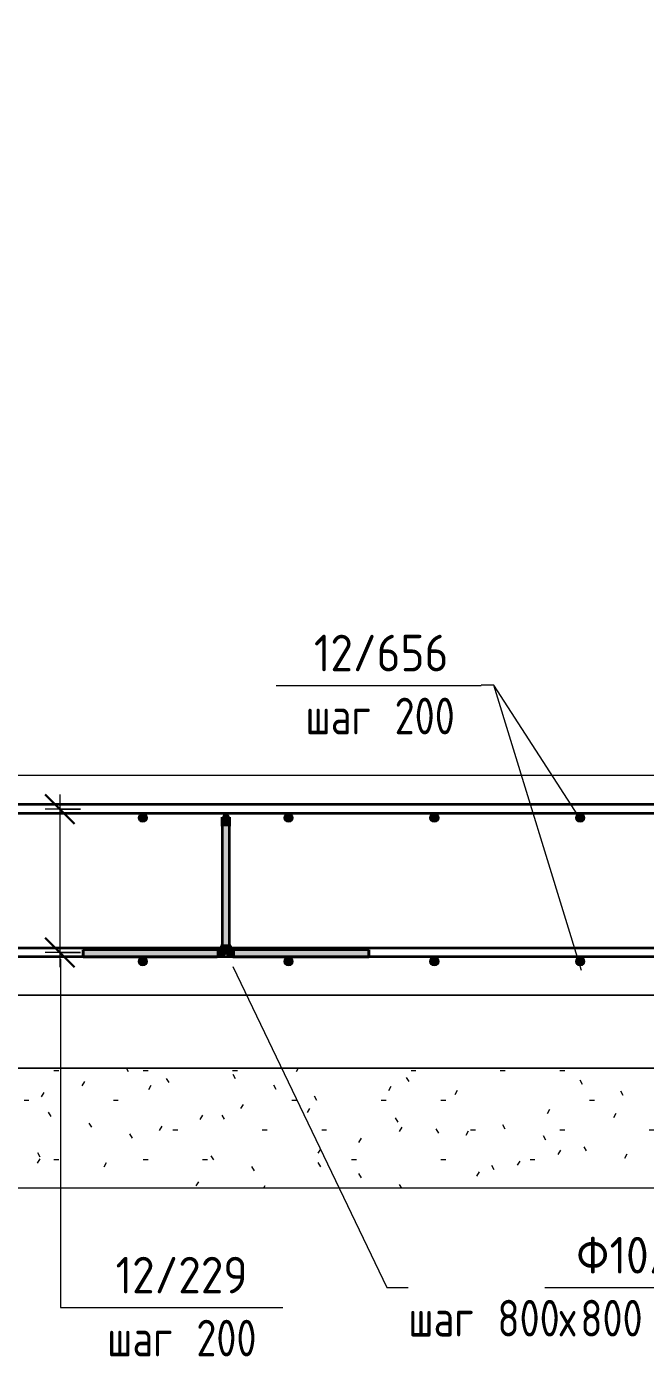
# Model space of a CAD drawing. Header units: millimetres. Extents: x 2384 to 38512, y -3571 to 48684.
# Drawn here: x 8751 to 9595, y -3363 to -1548 of the extents above; entities that cross this region are included whole.
import ezdxf

# ---------------------------------------------------------------- set-up
doc = ezdxf.new("R2010")
doc.units = ezdxf.units.MM
for name, color, linetype, lineweight in [('AA_Dim', 7, 'Continuous', 9), ('AA_Dim-20', 7, 'Continuous', 9), ('AA_Oformlenie', 7, 'Continuous', 9), ('AA_Vinoska', 7, 'Continuous', 9), ('AF_Element', 7, 'Continuous', 20), ('AF_Element_Грунт', 253, 'Continuous', 20), ('AF_Perekritie_Опалубка', 253, 'Continuous', 20), ('KR_Armatura', 7, 'Continuous', 20), ('KR_Armatura_Tonkie', 7, 'Continuous', 20), ('KR_Fundament', 7, 'Continuous', 20)]:
    doc.layers.add(name, color=color, linetype=linetype, lineweight=lineweight)
doc.styles.add('ISOCPEUR_1', font='isocpeur.ttf', dxfattribs={"width": 0.9, "height": 50})
doc.styles.add('ISOCPEUR_2', font='isocpeur.ttf', dxfattribs={"width": 0.8, "height": 50})
doc.dimstyles.new('10_Раскладка_арматуры_с_засечками', dxfattribs={"dimscale": 304.8, "dimtxt": 0.18, "dimasz": 0.131234, "dimexe": 0.065617, "dimexo": 0, "dimgap": 0, "dimtad": 1, "dimdec": 3, "dimrnd": 0.001, "dimdsep": 46, "dimtxsty": 'ISOCPEUR_2', "dimblk1": 'OBLIQUE', "dimblk2": 'OBLIQUE', "dimsah": 1, "dimcen": 0.09, "dimdle": 0.065617, "dimazin": 0, "dimtfac": 1, "dimtdec": 4, "dimtix": 1, "dimtmove": 0, "dimatfit": 3, "dimfxl": 1, "dimtvp": 1, "dimtolj": 1, "dimtzin": 0, "dimlwd": 18, "dimlwe": 18, "dimarcsym": 2})

# ---------------------------------------------------------------- blocks, each defined once
blk = doc.blocks.new('261_Лягушка _НесАрм_РабПлоск_ - 10 А240-3745568-Сечение 2')
at = {"layer": 'KR_Armatura_Tonkie', "lineweight": 35}
for points in [[(4125.1, -2639.5), (4135.1, -2639.5), (4134.9, -2625.7), (4134.4, -2624.5), (4133.6, -2623.5), (4132.1, -2622.5), (4131.4, -2622.2), (4130.1, -2622), (4128.8, -2622.2), (4127.5, -2622.7), (4126.5, -2623.5), (4125.7, -2624.5), (4125.1, -2626.4), (4125.1, -2627.1), (4125.1, -2635.1)], [(4135.1, -2800.5), (4134.9, -2639.5), (4125.1, -2639.5), (4125.2, -2800.5), (4134.9, -2800.5)], [(4117.6, -2818), (4117.6, -2808), (3935.1, -2808.2), (3935.1, -2818), (4116.7, -2818)], [(4117.6, -2818), (4124.3, -2816.7), (4130.1, -2812.7), (4126.3, -2806.7), (4125.1, -2800.5), (4122.6, -2805.9), (4117.6, -2808.2), (4117.6, -2818)], [(4142.6, -2818), (4142.6, -2808), (4137.3, -2805.8), (4134.9, -2800.5), (4125.1, -2800.5), (4126.4, -2807.2), (4130.2, -2812.9), (4135.9, -2816.7), (4142.5, -2818)], [(4325.1, -2818), (4325.1, -2808), (4142.6, -2808.2), (4142.6, -2818), (4250, -2818)]]:
    blk.add_hatch(color=256, dxfattribs=at).paths.add_polyline_path(points)
for p, q in [((4125.1, -2639.5), (4125.1, -2800.5)), ((4125.1, -2639.5), (4125.1, -2800.5)), ((4135.1, -2800.5), (4135.1, -2639.5)), ((4135.1, -2800.5), (4135.1, -2639.5)), ((4117.6, -2808), (3935.1, -2808)), ((3935.1, -2818), (3935.1, -2808)), ((3935.1, -2808.2), (3935.1, -2817.9)), ((4125.1, -2800.5), (4126.4, -2806)), ((4142.6, -2808), (4137.6, -2806.1)), ((4325.1, -2808), (4142.6, -2808)), ((4325.1, -2808), (4325.1, -2818)), ((4325.1, -2817.9), (4325.1, -2808.2)), ((3935.1, -2818), (4117.6, -2818)), ((4142.3, -2818), (4142.6, -2818)), ((4142.6, -2818), (4325.1, -2818))]:
    blk.add_line(p, q, dxfattribs=at)
at = {"layer": 'KR_Armatura_Tonkie', "lineweight": 35, "flags": 128}
for points in [[(4125.1, -2627), (4125.1, -2628.9), (4125.1, -2634.1), (4125.1, -2639.5)], [(4125.1, -2639.5), (4125.1, -2632.8), (4125.1, -2628.2), (4125.1, -2627.1)], [(4135.1, -2639.5), (4135.1, -2632.8), (4135.1, -2628.2), (4135.1, -2627)], [(4135.1, -2627.1), (4135.1, -2628.9), (4135.1, -2634.1), (4135.1, -2639.5)], [(4122.2, -2806), (4118.4, -2808), (4117.6, -2808)], [(4117.7, -2818), (4125.6, -2816.1), (4129.8, -2812.4)], [(4125.1, -2800.5), (4123.2, -2805.5), (4122.2, -2806)], [(4126.4, -2806), (4127, -2808.5), (4132.4, -2814.8), (4140, -2817.8), (4142.3, -2818)], [(4137.5, -2806), (4135.1, -2801.4), (4135.1, -2800.5)]]:
    blk.add_lwpolyline(points, dxfattribs=at)
blk = doc.blocks.new('грунт1 - грунт1-3846678-Сечение 2')
at = {"layer": 'AF_Element', "lineweight": 9}
h = blk.add_hatch(dxfattribs=at)
h.set_pattern_fill('FP_3', color=256, style=0, pattern_type=2)
h.set_pattern_definition([(0, (2691.66, -250), (162.56, 40.64), [6.706, -115.214, 6.706, -115.214, -650.24]), (0, (2691.66, -250), (162.56, 40.64), [-243.84, 6.706, -237.134, 6.706, -115.214, -284.48]), (0, (2691.66, -250), (162.56, 40.64), [-609.6, 6.706, -74.574, 6.706, -196.494]), (120, (2752.62, -229.68), (-116.47527, 120.4611), [6.706, -115.214, 6.706, -115.214, -650.24]), (120, (2752.62, -229.68), (-116.47527, 120.4611), [-243.84, 6.706, -237.134, 6.706, -115.214, -284.48]), (120, (2752.62, -229.68), (-116.47527, 120.4611), [-609.6, 6.706, -74.574, 6.706, -196.494]), (240, (2772.94, -148.4), (-46.08473, -161.1011), [6.706, -115.214, 6.706, -115.214, -650.24]), (240, (2772.94, -148.4), (-46.08473, -161.1011), [-243.84, 6.706, -237.134, 6.706, -115.214, -284.48]), (240, (2772.94, -148.4), (-46.08473, -161.1011), [-609.6, 6.706, -74.574, 6.706, -196.494])])
h.paths.add_polyline_path([(4368.5, -3133.7), (4959.8, -3133.7), (4959.8, -3117.6), (4981.8, -3117.6), (4981.8, -3133.7), (4993.1, -3099), (5004.3, -3133.7), (5510.1, -3133.7), (5510.1, -2970), (3020.1, -2970), (3020.1, -2870), (3120.1, -2870), (3120.1, -379.8), (2947, -379.8), (2947, -592), (2962.7, -592), (2962.7, -614.6), (2947, -614.6), (2981.7, -625.6), (2947, -636.6), (2947, -2271.5), (2962.7, -2271.5), (2962.7, -2294), (2947, -2294), (2981.7, -2305), (2947, -2316), (2947, -3133.7), (3603.3, -3133.7), (3603.3, -3117.6), (3625.3, -3117.6), (3625.3, -3133.7), (3636.6, -3099), (3647.8, -3133.7)])
at = {"layer": 'AF_Element'}
blk.add_line((5510.1, -2970), (3020.1, -2970), dxfattribs=at)
blk = doc.blocks.new('261_Лягушка _НесАрм_РабПлоск_ - 10 А240-V38-Сечение 2')
at = {"layer": 'KR_Armatura_Tonkie', "lineweight": 35}
for p, q in [((4125.1, -2639.5), (4125.1, -2800.5)), ((4125.1, -2639.5), (4125.1, -2800.5)), ((4135.1, -2800.5), (4135.1, -2639.5)), ((4135.1, -2800.5), (4135.1, -2639.5)), ((4117.6, -2808), (3935.1, -2808)), ((3935.1, -2808.2), (3935.1, -2817.9)), ((3935.1, -2817.9), (3935.1, -2808.2)), ((4122.2, -2806), (4121.4, -2806.5)), ((4123, -2805.6), (4122.2, -2806)), ((4137.5, -2805.9), (4136.6, -2804.3)), ((4325.1, -2808), (4142.6, -2808)), ((4325.1, -2817.9), (4325.1, -2808.2)), ((4325.1, -2808.2), (4325.1, -2817.9)), ((3935.1, -2818), (4117.6, -2818)), ((4142.3, -2818), (4142.6, -2818)), ((4142.6, -2818), (4325.1, -2818))]:
    blk.add_line(p, q, dxfattribs=at)
at = {"layer": 'KR_Armatura_Tonkie', "lineweight": 35, "flags": 128}
for points in [[(4125.1, -2627.1), (4125.1, -2628.9), (4125.1, -2634.1), (4125.1, -2639.5)], [(4125.1, -2639.5), (4125.1, -2632.8), (4125.1, -2628.2), (4125.1, -2627.1)], [(4135.1, -2639.5), (4135.1, -2632.8), (4135.1, -2628.2), (4135.1, -2627.1)], [(4135.1, -2627.1), (4135.1, -2628.9), (4135.1, -2634.1), (4135.1, -2639.5)], [(4131.6, -2813.8), (4132.4, -2814.8), (4133.9, -2815.4)], [(4124.9, -2816.2), (4125.6, -2816.1), (4126.9, -2814.9)], [(4138.5, -2817.2), (4140, -2817.8), (4142.3, -2818)]]:
    blk.add_lwpolyline(points, dxfattribs=at)
blk = doc.blocks.new('011_Прямоугольник обрыва _ЭлУзла_ - 011_Прямоугольник обрыва _ЭлУзла_-3885009-Сечение 2')
at = {"layer": 'AA_Oformlenie'}
blk.add_line((4959.8, -3133.7), (3647.8, -3133.7), dxfattribs=at)
blk = doc.blocks.new('042_М_Арматуры - Диам длина поз _ Комментарий-2260297-Сечение 2')
at = {"layer": 'AA_Vinoska'}
blk.add_line((4565.4, -3269.3), (4845.4, -3269.3), dxfattribs=at)
blk = doc.blocks.new('DIMBLOCK84-Сечение 2')
at = {"layer": 'AA_Dim-20', "lineweight": 30}
for p, q in [((8796, -2616), (8776, -2596)), ((8796, -2616), (8816, -2636)), ((8796, -2812), (8776, -2792)), ((8796, -2812), (8816, -2832))]:
    blk.add_line(p, q, dxfattribs=at)
at = {"layer": 'AA_Dim-20', "lineweight": 18}
for p, q in [((8796, -2596), (8796, -2832)), ((8824.3, -2616), (8776, -2616)), ((8796, -2616), (8824.3, -2616)), ((8824.3, -2812), (8776, -2812)), ((8796, -2812), (8824.3, -2812))]:
    blk.add_line(p, q, dxfattribs=at)
blk = doc.blocks.new('_Oblique')
at = {"color": 0, "linetype": 'ByBlock', "lineweight": -2}
blk.add_line((-0.5, -0.5), (0.5, 0.5), dxfattribs=at)

msp = doc.modelspace()

# ---------------------------------------------------------------- hatches: boundary and pattern name
at = {"layer": 'KR_Armatura'}
h = msp.add_hatch(color=256, dxfattribs=at)
edge = h.paths.add_edge_path()
edge.add_arc((8909.149, -2628), 6, 0, 360)
for points in [[(8912.149, -2633.1962), (8915.149, -2628), (8912.149, -2622.8038), (8906.149, -2622.8038), (8903.149, -2628), (8906.149, -2633.1962)], [(9105.2399, -2633.1962), (9111.2399, -2633.1962), (9114.2399, -2628), (9111.2399, -2622.8038), (9105.2399, -2622.8038), (9102.2399, -2628)], [(9304.3308, -2633.1962), (9310.3308, -2633.1962), (9313.3308, -2628), (9310.3308, -2622.8038), (9304.3308, -2622.8038), (9301.3308, -2628)], [(9503.4217, -2633.1962), (9509.4217, -2633.1962), (9512.4217, -2628), (9509.4217, -2622.8038), (9503.4217, -2622.8038), (9500.4217, -2628)], [(8912.149, -2829.1962), (8915.149, -2824), (8912.149, -2818.8038), (8906.149, -2818.8038), (8903.149, -2824), (8906.149, -2829.1962)], [(9105.2399, -2829.1962), (9111.2399, -2829.1962), (9114.2399, -2824), (9111.2399, -2818.8038), (9105.2399, -2818.8038), (9102.2399, -2824)], [(9304.3308, -2829.1962), (9310.3308, -2829.1962), (9313.3308, -2824), (9310.3308, -2818.8038), (9304.3308, -2818.8038), (9301.3308, -2824)], [(9503.4217, -2829.1962), (9509.4217, -2829.1962), (9512.4217, -2824), (9509.4217, -2818.8038), (9503.4217, -2818.8038), (9500.4217, -2824)]]:
    msp.add_hatch(color=256, dxfattribs=at).paths.add_polyline_path(points)
h = msp.add_hatch(color=256, dxfattribs=at)
edge = h.paths.add_edge_path()
edge.add_arc((9108.2399, -2628), 6, 0, 360)
h = msp.add_hatch(color=256, dxfattribs=at)
edge = h.paths.add_edge_path()
edge.add_arc((9307.3308, -2628), 6, 0, 360)
h = msp.add_hatch(color=256, dxfattribs=at)
edge = h.paths.add_edge_path()
edge.add_arc((9506.4217, -2628), 6, 0, 360)
h = msp.add_hatch(color=256, dxfattribs=at)
edge = h.paths.add_edge_path()
edge.add_arc((8909.149, -2824), 6, 0, 360)
h = msp.add_hatch(color=256, dxfattribs=at)
edge = h.paths.add_edge_path()
edge.add_arc((9108.2399, -2824), 6, 0, 360)
h = msp.add_hatch(color=256, dxfattribs=at)
edge = h.paths.add_edge_path()
edge.add_arc((9307.3308, -2824), 6, 0, 360)
h = msp.add_hatch(color=256, dxfattribs=at)
edge = h.paths.add_edge_path()
edge.add_arc((9506.4217, -2824), 6, 0, 360)

# ---------------------------------------------------------------- linework, layer by layer
at = {"layer": 'AA_Vinoska'}
for p, q in [((9388.5817, -2447.0665), (9371.2947, -2447.0665)), ((9388.5817, -2447.0665), (9371.2947, -2447.0665)), ((9508.019, -2632.1493), (9388.5817, -2447.0665)), ((9508.019, -2836.45), (9388.5817, -2447.0665)), ((8796.6565, -2820.8064), (8796.6565, -3296.4406)), ((9032.1625, -2831.1305), (9242.3414, -3269.2682)), ((9242.3414, -3269.2682), (9271.7055, -3269.2682)), ((8796.6565, -3296.4406), (8820.5577, -3296.4406))]:
    msp.add_line(p, q, dxfattribs=at)
at = {"layer": 'AF_Perekritie_Опалубка'}
for p, q in [((10402.7853, -2870), (7912.7853, -2870)), ((7912.7853, -2970), (10402.7853, -2970))]:
    msp.add_line(p, q, dxfattribs=at)
at = {"layer": 'KR_Armatura'}
for p, q in [((8906.149, -2622.8038), (8903.149, -2628)), ((8903.149, -2628), (8906.149, -2633.1962)), ((8912.149, -2622.8038), (8906.149, -2622.8038)), ((8915.149, -2628), (8912.149, -2622.8038)), ((8912.149, -2633.1962), (8915.149, -2628)), ((9105.2399, -2622.8038), (9102.2399, -2628)), ((9102.2399, -2628), (9105.2399, -2633.1962)), ((9111.2399, -2622.8038), (9105.2399, -2622.8038)), ((9114.2399, -2628), (9111.2399, -2622.8038)), ((9111.2399, -2633.1962), (9114.2399, -2628)), ((9304.3308, -2622.8038), (9301.3308, -2628)), ((9301.3308, -2628), (9304.3308, -2633.1962)), ((9310.3308, -2622.8038), (9304.3308, -2622.8038)), ((9313.3308, -2628), (9310.3308, -2622.8038)), ((9310.3308, -2633.1962), (9313.3308, -2628)), ((9503.4217, -2622.8038), (9500.4217, -2628)), ((9500.4217, -2628), (9503.4217, -2633.1962)), ((9509.4217, -2622.8038), (9503.4217, -2622.8038)), ((9512.4217, -2628), (9509.4217, -2622.8038)), ((9509.4217, -2633.1962), (9512.4217, -2628)), ((8906.149, -2633.1962), (8912.149, -2633.1962)), ((9105.2399, -2633.1962), (9111.2399, -2633.1962)), ((9304.3308, -2633.1962), (9310.3308, -2633.1962)), ((9503.4217, -2633.1962), (9509.4217, -2633.1962)), ((8906.149, -2818.8038), (8903.149, -2824)), ((8903.149, -2824), (8906.149, -2829.1962)), ((8912.149, -2818.8038), (8906.149, -2818.8038)), ((8906.149, -2829.1962), (8912.149, -2829.1962)), ((8915.149, -2824), (8912.149, -2818.8038)), ((8912.149, -2829.1962), (8915.149, -2824)), ((9105.2399, -2818.8038), (9102.2399, -2824)), ((9102.2399, -2824), (9105.2399, -2829.1962)), ((9111.2399, -2818.8038), (9105.2399, -2818.8038)), ((9105.2399, -2829.1962), (9111.2399, -2829.1962)), ((9114.2399, -2824), (9111.2399, -2818.8038)), ((9111.2399, -2829.1962), (9114.2399, -2824)), ((9304.3308, -2818.8038), (9301.3308, -2824)), ((9301.3308, -2824), (9304.3308, -2829.1962)), ((9310.3308, -2818.8038), (9304.3308, -2818.8038)), ((9304.3308, -2829.1962), (9310.3308, -2829.1962)), ((9313.3308, -2824), (9310.3308, -2818.8038)), ((9310.3308, -2829.1962), (9313.3308, -2824)), ((9503.4217, -2818.8038), (9500.4217, -2824)), ((9500.4217, -2824), (9503.4217, -2829.1962)), ((9509.4217, -2818.8038), (9503.4217, -2818.8038)), ((9503.4217, -2829.1962), (9509.4217, -2829.1962)), ((9512.4217, -2824), (9509.4217, -2818.8038)), ((9509.4217, -2829.1962), (9512.4217, -2824))]:
    msp.add_line(p, q, dxfattribs=at)
for centre in [(8909.149, -2628), (9108.2399, -2628), (9307.3308, -2628), (9506.4217, -2628), (8909.149, -2824), (9108.2399, -2824), (9307.3308, -2824), (9506.4217, -2824)]:
    msp.add_circle(centre, 6, dxfattribs=at)
at = {"layer": 'KR_Armatura_Tonkie', "lineweight": 35}
for p, q in [((10352.7853, -2610), (8062.7853, -2610)), ((10352.7853, -2622), (8062.7853, -2622)), ((10352.7853, -2806), (8062.7853, -2806)), ((10352.7853, -2818), (8062.7853, -2818))]:
    msp.add_line(p, q, dxfattribs=at)
at = {"layer": 'KR_Fundament'}
for p, q in [((10202.7853, -2570), (8262.7853, -2570)), ((8012.7853, -2870), (10402.7853, -2870))]:
    msp.add_line(p, q, dxfattribs=at)

# ---------------------------------------------------------------- block references
at = {"layer": 'AA_Oformlenie'}
msp.add_blockref('011_Прямоугольник обрыва _ЭлУзла_ - 011_Прямоугольник обрыва _ЭлУзла_-3885009-Сечение 2', (4892.7237, 0), dxfattribs=at)
at = {"layer": 'AA_Vinoska'}
for p in [(4525.8657, 822.2017), (4525.8657, 822.2017), (4892.7237, 0), (4255.1287, -27.1724)]:
    msp.add_blockref('042_М_Арматуры - Диам длина поз _ Комментарий-2260297-Сечение 2', p, dxfattribs=at)
at = {"layer": 'AF_Element_Грунт'}
msp.add_blockref('грунт1 - грунт1-3846678-Сечение 2', (4892.7237, 0), dxfattribs=at)
at = {"layer": 'KR_Armatura_Tonkie', "lineweight": 35}
for name in ['261_Лягушка _НесАрм_РабПлоск_ - 10 А240-3745568-Сечение 2', '261_Лягушка _НесАрм_РабПлоск_ - 10 А240-V38-Сечение 2']:
    msp.add_blockref(name, (4892.7237, 0), dxfattribs=at)

# ---------------------------------------------------------------- texts
at = {"layer": 'AA_Vinoska', "char_height": 50, "attachment_point": 1}
for s, insert, width, style in [('12/656', (9142.8375, -2377.9844), 222.227775, 'ISOCPEUR_1'), ('12/656', (9142.8375, -2377.9844), 222.227775, 'ISOCPEUR_1'), (' 200', (9227.6358, -2463.9655), 133.4008, 'ISOCPEUR_2'), (' 200', (9227.6358, -2463.9655), 133.4008, 'ISOCPEUR_2'), ('шаг', (9131.3275, -2463.9655), 116.7257, 'ISOCPEUR_2'), ('шаг', (9131.3275, -2463.9655), 116.7257, 'ISOCPEUR_2'), ('\\fISOCPEUR|b0|i0|c204|p34|;\\W.9;Ф', (9501.3255, -3200.1861), 54.835425, 'ISOCPEUR_1'), ('10/94', (9546.5692, -3200.1861), 187.594875, 'ISOCPEUR_1'), ('12/229', (8872.1005, -3227.3585), 222.227775, 'ISOCPEUR_1'), (' 800', (9368.0138, -3286.1672), 133.4008, 'ISOCPEUR_2'), ('800 ', (9506.6555, -3286.1672), 133.4008, 'ISOCPEUR_2'), ('шаг', (9271.7055, -3286.1672), 116.7257, 'ISOCPEUR_2'), ('\\fISOCPEUR|b0|i0|c204|p34|;\\W.8;х', (9478.0805, -3286.1672), 34.6329, 'ISOCPEUR_2'), (' 200', (8956.8988, -3313.3396), 133.4008, 'ISOCPEUR_2'), ('шаг', (8860.5905, -3313.3396), 116.7257, 'ISOCPEUR_2')]:
    msp.add_mtext(s, dxfattribs=dict(at, insert=insert, width=width, style=style))

# ---------------------------------------------------------------- dimensions: what is measured, and where the dimension line sits
at = {"layer": 'AA_Dim', "lineweight": 18}
dim = msp.add_linear_dim(base=(8795.9666, -2812), p1=(8824.2508, -2616), p2=(8824.2508, -2812), angle=90, dimstyle='10_Раскладка_арматуры_с_засечками', override={"dimpost": '<>', "dimfxl": 196}, dxfattribs=at)
dim.commit()
dim.dimension.update_dxf_attribs({"geometry": 'DIMBLOCK84-Сечение 2', "text_midpoint": (8770.9666, -2714)})

doc.saveas('drawing.dxf')
